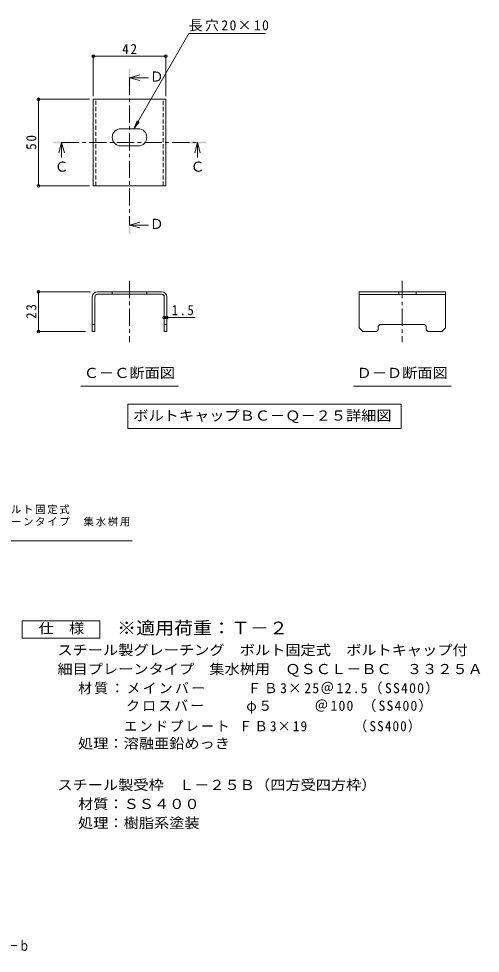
# Model space of a CAD drawing. Units: millimetres on the paper, enlarged 10 times, with parts at other scales. Extents: x -1350 to 1760, y -1392 to 1329.
# Drawn here: x 423 to 1760, y -1392 to 1311 of the extents above; entities that cross this region are included whole.
import ezdxf
from ezdxf.enums import TextEntityAlignment as Align

# ---------------------------------------------------------------- set-up
doc = ezdxf.new("R2010")
doc.units = ezdxf.units.MM
doc.header["$LTSCALE"] = 10
doc.header["$PDMODE"] = 32
doc.header["$PDSIZE"] = 8
doc.linetypes.add('CHAIN1', pattern=[8, 5, -1, 1, -1])
doc.linetypes.add('DASHED1', pattern=[1.8, 1.2, -0.6])
for name, color, linetype, lineweight in [('D-1', 2, 'Continuous', 9), ('D-4', 7, 'Continuous', 9), ('D-5', 7, 'Continuous', 9), ('D-9', 2, 'Continuous', 9)]:
    doc.layers.add(name, color=color, linetype=linetype, lineweight=lineweight)
doc.layers.add('F-5_F-5ﾚｲﾔ', color=2, linetype='Continuous')
doc.styles.add('ＭＳ ゴシック', font='')
doc.styles.get('ＭＳ ゴシック').set_extended_font_data('MS Gothic')

msp = doc.modelspace()

# ---------------------------------------------------------------- linework, layer by layer
at = {"layer": 'D-1'}
for p, q in [((744.54, 521.48), (651.61, 521.48)), ((651.61, 513.98), (744.54, 513.98)), ((694.54, 521.48), (694.54, 513.98)), ((744.54, 521.48), (837.48, 521.48)), ((837.64, 513.98), (744.54, 513.98)), ((794.54, 521.48), (794.54, 513.98)), ((1409.38, 521.28), (1659.38, 521.28)), ((1409.38, 521.28), (1409.38, 416.93)), ((1409.38, 513.78), (1659.38, 513.78)), ((1524.37, 521.28), (1524.37, 513.78)), ((1574.37, 521.28), (1574.37, 513.78)), ((636.61, 506.75), (636.61, 406.48)), ((644.11, 506.48), (644.11, 406.48)), ((844.98, 506.48), (844.98, 406.48)), ((852.48, 506.75), (852.48, 406.48)), ((644.11, 426.48), (636.61, 426.48)), ((636.61, 406.48), (644.11, 406.48)), ((852.48, 426.48), (844.98, 426.48)), ((844.98, 406.48), (852.48, 406.48)), ((1419.82, 406.48), (1409.38, 416.93)), ((1419.82, 406.48), (1459.82, 406.48)), ((1464.82, 411.48), (1459.82, 406.48)), ((1464.82, 421.48), (1469.82, 426.48)), ((1464.82, 411.48), (1464.82, 421.48)), ((1469.82, 426.48), (1598.93, 426.48))]:
    msp.add_line(p, q, dxfattribs=at)
for points in [[(1648.93, 406.48), (1659.38, 416.93), (1659.38, 521.28)], [(1603.93, 411.48), (1603.93, 421.48), (1598.93, 426.48)], [(1603.93, 411.48), (1608.93, 406.48), (1648.93, 406.48)]]:
    msp.add_lwpolyline(points, dxfattribs=at)
for centre, radius, start, end in [((651.61, 506.48), 15, 90, 179), ((651.61, 506.48), 7.5, 90, 180), ((837.48, 506.48), 15, 1, 90), ((837.48, 506.48), 7.5, 0, 90)]:
    msp.add_arc(centre, radius, start, end, dxfattribs=at)
at = {"layer": 'D-4'}
for p, q in [((639.54, 1204.42), (639.54, 1087.27)), ((639.54, 1202.92), (849.54, 1202.92)), ((849.54, 1204.42), (849.54, 1087.27)), ((479.33, 1078.05), (628.72, 1078.05)), ((480.83, 1078.05), (480.83, 828.05)), ((479.33, 828.05), (628.72, 828.05)), ((477.83, 521.48), (631.61, 521.48)), ((480.83, 521.48), (480.83, 406.48)), ((852.48, 447.04), (844.98, 447.04)), ((852.48, 447.04), (934.82, 447.04)), ((477.83, 406.48), (616.61, 406.48))]:
    msp.add_line(p, q, dxfattribs=at)
for p in [(639.54, 1202.92), (849.54, 1202.92), (480.83, 1078.05), (480.83, 828.05), (480.83, 521.48), (844.98, 447.04), (852.48, 447.04), (480.83, 406.48)]:
    msp.add_point(p, dxfattribs=at)
at = {"layer": 'D-5'}
for p, q in [((915.97, 1268.32), (757.04, 993.05)), ((915.97, 1268.32), (1138.47, 1268.32)), ((757.04, 993.05), (766.61, 1016.14)), ((757.04, 993.05), (772.26, 1012.88)), ((603.04, 248.1), (886.04, 248.1)), ((1392.88, 248.1), (1675.88, 248.1)), ((739.64, 195.79), (739.64, 125.79)), ((739.64, 195.79), (1531.03, 195.79)), ((1531.03, 195.79), (1531.03, 125.79)), ((739.64, 125.79), (1531.03, 125.79)), ((-58.65, -198.73), (751.65, -198.73))]:
    msp.add_line(p, q, dxfattribs=at)
at = {"layer": 'D-5', "color": 4}
for p, q in [((744.54, 1140.46), (774.54, 1148.46)), ((744.54, 1140.46), (774.54, 1132.46)), ((744.54, 1140.46), (799.24, 1140.46)), ((547.72, 953.05), (539.72, 923.05)), ((547.72, 953.05), (555.72, 923.05)), ((547.72, 953.05), (547.72, 909.81)), ((941.37, 953.05), (933.37, 923.05)), ((941.37, 953.05), (949.37, 923.05)), ((941.37, 953.05), (941.37, 909.81)), ((744.54, 714.25), (774.54, 722.25)), ((744.54, 714.25), (774.54, 706.25)), ((744.54, 714.25), (799.24, 714.25))]:
    msp.add_line(p, q, dxfattribs=at)
at = {"layer": 'D-5', "color": 4, "linetype": 'CHAIN1'}
for p, q in [((744.54, 1140.46), (744.54, 714.25)), ((547.72, 953.05), (942.03, 953.05)), ((744.54, 552.73), (744.54, 375.44)), ((1534.38, 552.53), (1534.38, 375.24))]:
    msp.add_line(p, q, dxfattribs=at)
at = {"layer": 'D-5', "color": 2}
msp.add_lwpolyline([(433.49, -480.57), (433.49, -430.57), (658.49, -430.57), (658.49, -480.57)], close=True, dxfattribs=at)
at = {"layer": 'D-5', "color": 4}
for points in [[(742.04, 1115.46), (747.04, 1115.46), (742.04, 1165.46), (747.04, 1165.46)], [(522.72, 950.55), (572.72, 950.55), (522.72, 955.55), (572.72, 955.55)], [(916.37, 950.55), (966.37, 950.55), (916.37, 955.55), (966.37, 955.55)], [(742.04, 689.25), (747.04, 689.25), (742.04, 739.25), (747.04, 739.25)]]:
    msp.add_solid(points, dxfattribs=at)
at = {"layer": 'D-9'}
for p, q in [((639.54, 1078.05), (849.54, 1078.05)), ((639.54, 828.05), (639.54, 1078.05)), ((719.54, 993.05), (769.54, 993.05)), ((719.54, 943.05), (769.54, 943.05))]:
    msp.add_line(p, q, dxfattribs=at)
at = {"layer": 'D-9', "linetype": 'DASHED1'}
for p, q in [((647.04, 828.05), (647.04, 1078.05)), ((842.04, 828.05), (842.04, 1078.05))]:
    msp.add_line(p, q, dxfattribs=at)
at = {"layer": 'D-9'}
msp.add_lwpolyline([(639.54, 828.05), (849.54, 828.05), (849.54, 1078.05)], dxfattribs=at)
for centre, start, end in [((719.54, 968.05), 90, 270), ((769.54, 968.05), 270, 90)]:
    msp.add_arc(centre, 25, start, end, dxfattribs=at)

# ---------------------------------------------------------------- texts
at = {"layer": 'D-4', "color": 2, "char_height": 29.33, "attachment_point": 7, "style": 'ＭＳ ゴシック'}
for s, insert in [('\\T1.27;\\W0.95;42', (723.29, 1208.92)), ('\\T1.27;\\W0.9;1.5', (866.85, 453.04))]:
    msp.add_mtext(s, dxfattribs=dict(at, insert=insert))
at = {"layer": 'D-4', "color": 2, "char_height": 29.33, "attachment_point": 7, "rotation": 90, "style": 'ＭＳ ゴシック'}
for s, insert in [('\\T1.27;\\W0.95;50', (474.83, 931.8)), ('\\T1.27;\\W0.95;23', (474.83, 442.73))]:
    msp.add_mtext(s, dxfattribs=dict(at, insert=insert))
at = {"layer": 'D-5', "color": 2, "style": 'ＭＳ ゴシック'}
for s, p in [('Ｄ', (803.2, 1120.46)), ('Ｃ', (527.72, 859.81)), ('Ｃ', (921.37, 859.81)), ('Ｄ', (803.2, 694.25))]:
    msp.add_text(s, height=29.33, dxfattribs=at).set_placement(p, align=Align.BOTTOM_LEFT)
at = {"layer": 'D-5', "color": 2, "style": 'ＭＳ ゴシック', "width": 1.1}
for s, p in [('Ｃ－Ｃ断面図', (612.04, 263.1)), ('Ｄ－Ｄ断面図', (1401.88, 263.1)), ('ボルトキャップＢＣ－Ｑ－２５詳細図', (755.34, 139.79)), ('仕\u3000様', (480.99, -475.57)), ('スチール製グレーチング\u3000ボルト固定式\u3000ボルトキャップ付', (535.58, -538.49)), ('細目プレーンタイプ\u3000集水桝用\u3000ＱＳＣＬ－ＢＣ\u3000３３２５Ａ', (535.58, -593.49)), ('処理：溶融亜鉛めっき', (595.29, -808.69)), ('スチール製受枠\u3000Ｌ－２５Ｂ（四方受四方枠）', (535.58, -928.69)), ('材質：ＳＳ４００', (595.29, -983.69)), ('処理：樹脂系塗装', (595.29, -1038.69))]:
    msp.add_text(s, height=29.33, dxfattribs=at).set_placement(p, align=Align.BOTTOM_LEFT)
at = {"layer": 'D-5', "color": 3, "style": 'ＭＳ ゴシック', "width": 1.1}
msp.add_text('※適用荷重：Ｔ－２', height=36.66, dxfattribs=at).set_placement((708.49, -480.57), align=Align.BOTTOM_LEFT)
at = {"layer": 'D-5', "color": 2, "char_height": 29.33, "attachment_point": 7, "style": 'ＭＳ ゴシック'}
for s, insert in [('\\T1.18;長穴20×10', (915.97, 1274.32)), ('\\T1.17;材質：メインバー\u3000\u3000\\~ＦＢ3×25＠12.5（SS400）', (595.29, -643.69)), ('\\T1.16;\u3000\u3000\u3000クロスバー\u3000\u3000\\~φ５\u3000\\~\u3000＠100\\~（SS400）', (595.29, -698.69)), ('\\T1.17;\\W0.95;\u3000\u3000\u3000エンドプレート\\~ＦＢ3×19\\~\\~\\~\\~\\~\\~（SS400）', (595.29, -753.69))]:
    msp.add_mtext(s, dxfattribs=dict(at, insert=insert))
at = {"layer": 'D-5', "char_height": 21.99, "attachment_point": 7, "style": 'ＭＳ ゴシック'}
for s, insert in [('\\T1.17;スチール製グレーチング\u3000ボルト固定式', (-55.43, -121.86)), ('\\T1.17;ボルトキャップ付\u3000細目プレーンタイプ\u3000集水桝用', (-55.43, -157.44))]:
    msp.add_mtext(s, dxfattribs=dict(at, insert=insert))
at = {"layer": 'F-5_F-5ﾚｲﾔ', "style": 'ＭＳ ゴシック', "width": 0.8}
msp.add_text('細目プレーンタイプ\u3000集水桝用\u3000ＱＳＣＬ－ＢＣ\u3000３３２５Ａ－ｂ', height=29.33, dxfattribs=at).set_placement((-504.5, -1393.79), align=Align.BOTTOM_LEFT)

doc.saveas('drawing.dxf')
